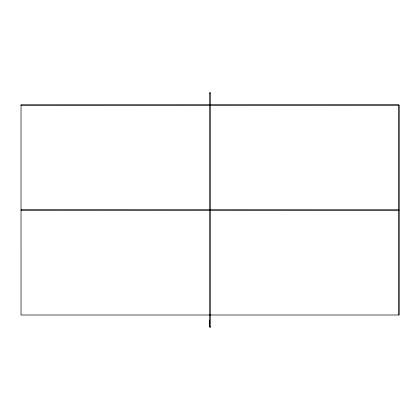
<?xml version="1.0" encoding="UTF-8"?>
<svg xmlns="http://www.w3.org/2000/svg" width="420" height="420" viewBox="0 0 420 420"><rect width="100%" height="100%" fill="white"/><g stroke="black" fill="none" stroke-linecap="round" stroke-linejoin="round"><path stroke-width="0.63" d="M209.548 326.849L209.548 320.066M21.026 105.079L21.037 315L398.963 315L398.963 105L21 105.037L398.963 105L398.963 315M209.548 92.894L210.667 92.894M209.575 92.852L209.548 327.112L210.667 327.106M210.667 327.143L210.667 92.888M21.047 210L399 210.037L21.047 210"/></g></svg>
